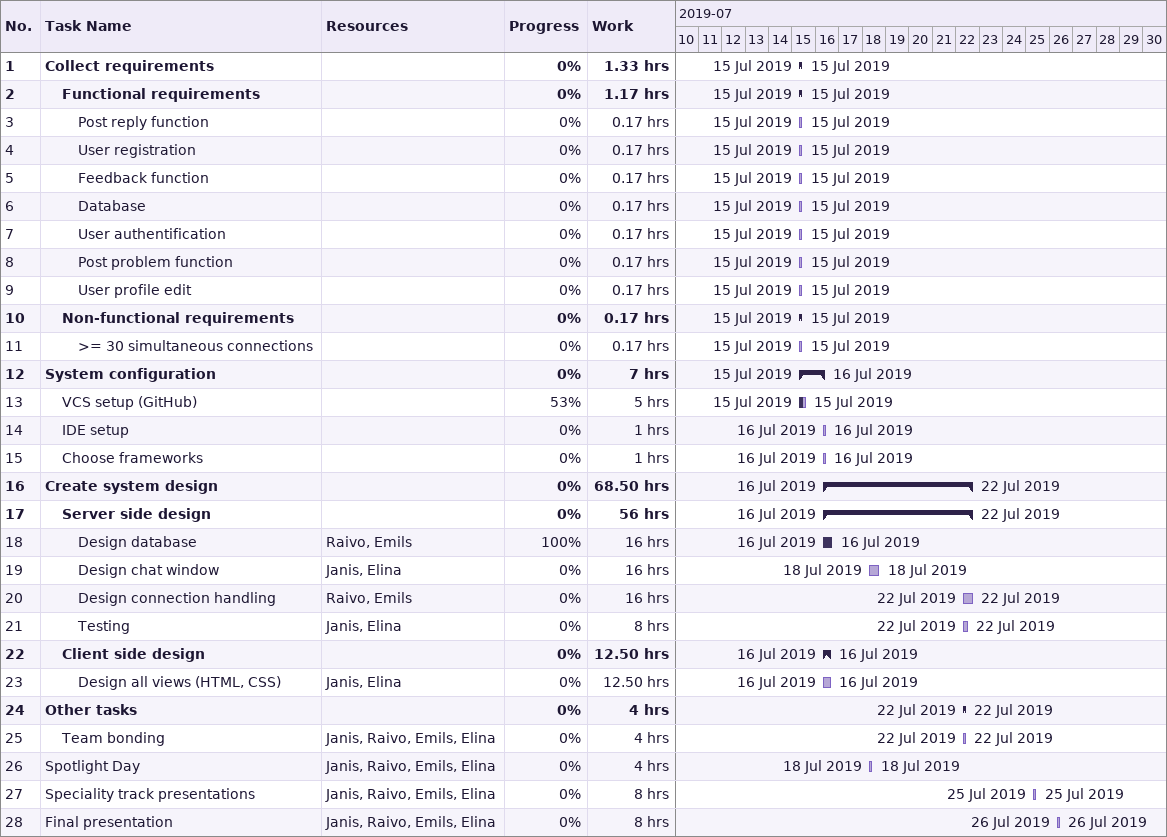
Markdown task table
| ID | Level | Task | Start | Finish | Resources | % complete | Work (h) |
|---|---|---|---|---|---|---|---|
| 1 | 1 | **Collect requirements** | 2019-07-15 | 2019-07-15 |  | 0 | 1.33 |
| 2 | 2 | **Functional requirements** | 2019-07-15 | 2019-07-15 |  | 0 | 1.17 |
| 3 | 3 | Post reply function | 2019-07-15 | 2019-07-15 |  | 0 | 0.17 |
| 4 | 3 | User registration | 2019-07-15 | 2019-07-15 |  | 0 | 0.17 |
| 5 | 3 | Feedback function | 2019-07-15 | 2019-07-15 |  | 0 | 0.17 |
| 6 | 3 | Database | 2019-07-15 | 2019-07-15 |  | 0 | 0.17 |
| 7 | 3 | User authentification | 2019-07-15 | 2019-07-15 |  | 0 | 0.17 |
| 8 | 3 | Post problem function | 2019-07-15 | 2019-07-15 |  | 0 | 0.17 |
| 9 | 3 | User profile edit | 2019-07-15 | 2019-07-15 |  | 0 | 0.17 |
| 10 | 2 | **Non-functional requirements** | 2019-07-15 | 2019-07-15 |  | 0 | 0.17 |
| 11 | 3 | >= 30 simultaneous connections | 2019-07-15 | 2019-07-15 |  | 0 | 0.17 |
| 12 | 1 | **System configuration** | 2019-07-15 | 2019-07-16 |  | 0 | 7 |
| 13 | 2 | VCS setup (GitHub) | 2019-07-15 | 2019-07-15 |  | 53 | 5 |
| 14 | 2 | IDE setup | 2019-07-16 | 2019-07-16 |  | 0 | 1 |
| 15 | 2 | Choose frameworks | 2019-07-16 | 2019-07-16 |  | 0 | 1 |
| 16 | 1 | **Create system design** | 2019-07-16 | 2019-07-22 |  | 0 | 68.50 |
| 17 | 2 | **Server side design** | 2019-07-16 | 2019-07-22 |  | 0 | 56 |
| 18 | 3 | Design database | 2019-07-16 | 2019-07-16 | Raivo, Emils | 100 | 16 |
| 19 | 3 | Design chat window | 2019-07-18 | 2019-07-18 | Janis, Elina | 0 | 16 |
| 20 | 3 | Design connection handling | 2019-07-22 | 2019-07-22 | Raivo, Emils | 0 | 16 |
| 21 | 3 | Testing | 2019-07-22 | 2019-07-22 | Janis, Elina | 0 | 8 |
| 22 | 2 | **Client side design** | 2019-07-16 | 2019-07-16 |  | 0 | 12.50 |
| 23 | 3 | Design all views (HTML, CSS) | 2019-07-16 | 2019-07-16 | Janis, Elina | 0 | 12.50 |
| 24 | 1 | **Other tasks** | 2019-07-22 | 2019-07-22 |  | 0 | 4 |
| 25 | 2 | Team bonding | 2019-07-22 | 2019-07-22 | Janis, Raivo, Emils, Elina | 0 | 4 |
| 26 | 1 | Spotlight Day | 2019-07-18 | 2019-07-18 | Janis, Raivo, Emils, Elina | 0 | 4 |
| 27 | 1 | Speciality track presentations | 2019-07-25 | 2019-07-25 | Janis, Raivo, Emils, Elina | 0 | 8 |
| 28 | 1 | Final presentation | 2019-07-26 | 2019-07-26 | Janis, Raivo, Emils, Elina | 0 | 8 |
